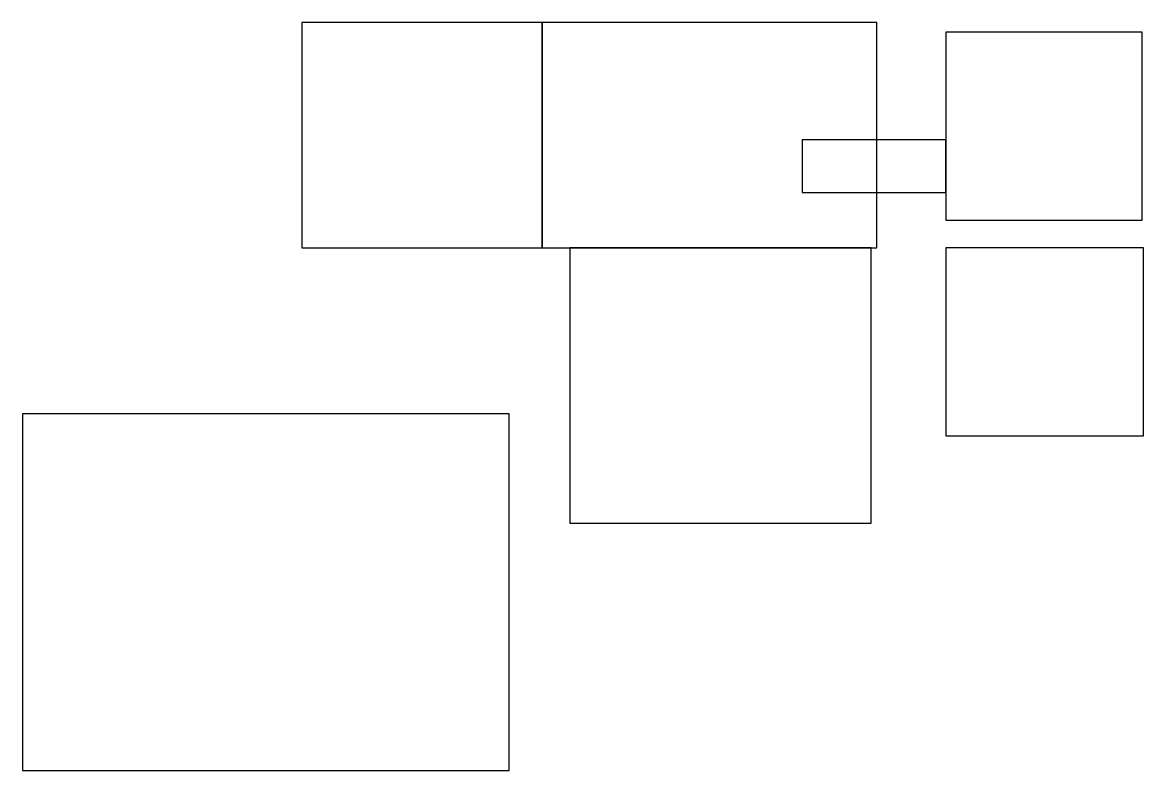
# Model space of a CAD drawing. Extents: x 0 to 811, y 0 to 541.
import ezdxf

# ---------------------------------------------------------------- set-up
doc = ezdxf.new("R2010")
doc.units = 0
doc.layers.add('Walls', color=7, linetype='Continuous')

msp = doc.modelspace()

# ---------------------------------------------------------------- linework, layer by layer
at = {"layer": 'Walls'}
for p, q in [((376, 541), (202, 541)), ((202, 541), (202, 378)), ((376, 378), (376, 541)), ((618, 541), (376, 541)), ((376, 541), (376, 378)), ((618, 378), (618, 541)), ((810, 534), (668, 534)), ((668, 534), (668, 398)), ((810, 398), (810, 534)), ((668, 456), (564, 456)), ((564, 456), (564, 418)), ((668, 418), (668, 456)), ((564, 418), (668, 418)), ((668, 398), (810, 398)), ((202, 378), (376, 378)), ((376, 378), (618, 378)), ((614, 378), (396, 378)), ((396, 378), (396, 179)), ((614, 179), (614, 378)), ((811, 378), (668, 378)), ((668, 378), (668, 242)), ((811, 242), (811, 378)), ((352, 258), (0, 258)), ((0, 258), (0, 0)), ((352, 0), (352, 258)), ((668, 242), (811, 242)), ((396, 179), (614, 179)), ((0, 0), (352, 0))]:
    msp.add_line(p, q, dxfattribs=at)

doc.saveas('drawing.dxf')
